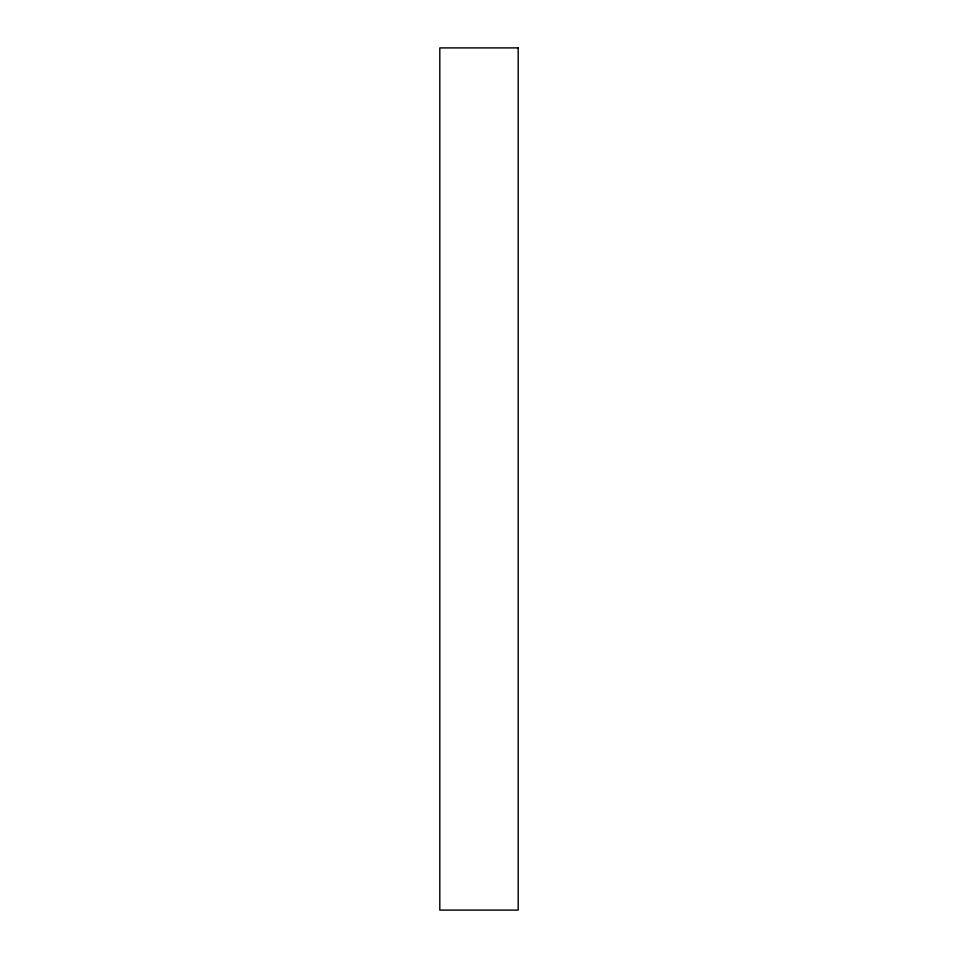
<?xml version="1.0" encoding="UTF-8"?>
<svg xmlns="http://www.w3.org/2000/svg" width="958" height="958" viewBox="0 0 958 958"><rect width="100%" height="100%" fill="white"/><g stroke="black" fill="none" stroke-linecap="round" stroke-linejoin="round"><path stroke-width="1.44" d="M518.194 47.9L439.806 47.9L439.806 910.1L518.194 910.1L518.194 47.9"/></g></svg>
